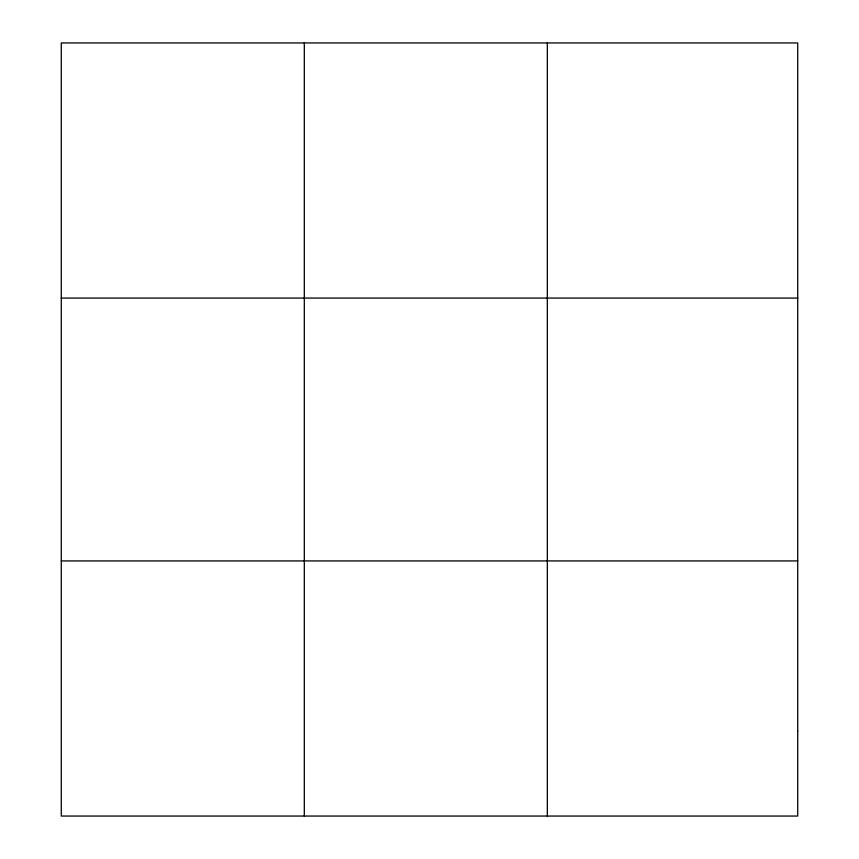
<?xml version="1.0" encoding="UTF-8"?>
<svg xmlns="http://www.w3.org/2000/svg" width="859" height="859" viewBox="0 0 859 859"><rect width="100%" height="100%" fill="white"/><g stroke="black" fill="none" stroke-linecap="round" stroke-linejoin="round"><path stroke-width="1.29" d="M304.311 816.05L304.311 42.95M547.333 816.05L547.333 42.95M61.279 298.073L797.721 298.073M61.279 560.927L797.721 560.927M797.721 731.009L797.721 816.05L61.279 816.05L61.279 42.95L797.721 42.95L797.721 731.009"/></g></svg>
